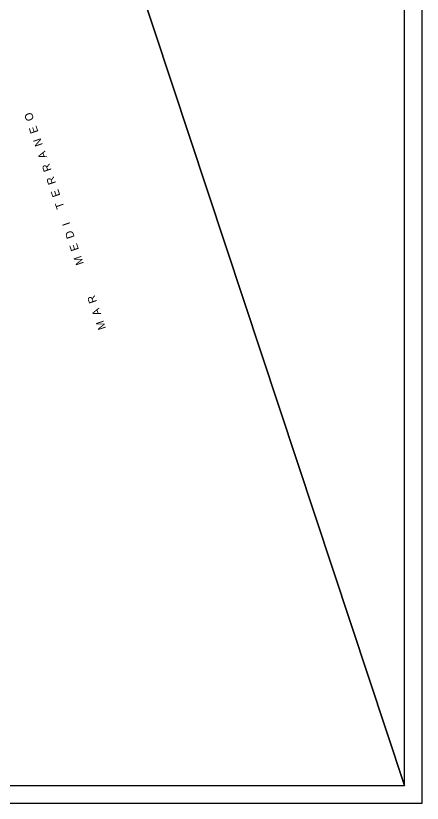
# Model space of a CAD drawing. Extents: x 735054 to 735644, y 4350981 to 4352008.
# Drawn here: x 735415.9 to 735644, y 4350981 to 4351423.5 of the extents above; entities that cross this region are included whole.
import ezdxf

# ---------------------------------------------------------------- set-up
doc = ezdxf.new("R2010")
doc.units = 0
doc.layers.get('0').update_dxf_attribs({"linetype": 'CONTINUOUS'})
doc.layers.add('50', color=7, linetype='CONTINUOUS')

msp = doc.modelspace()

# ---------------------------------------------------------------- texts
at = {"layer": '50', "color": 0, "linetype": 'CONTINUOUS'}
msp.add_text('M  A  R           M  E  D  I     T  E  R  R  A  N  E  O  ', height=4.5, rotation=108.9937, dxfattribs=at).set_placement((735466.61, 4351247.93))

# ---------------------------------------------------------------- meshes
at = {"color": 0, "linetype": 'CONTINUOUS'}
mesh = msp.add_polyface(dxfattribs=at)
corners = [(735362.5, 4350981), (735054.5, 4352007.5), (735644, 4350981), (735644, 4352007.5), (735054.5, 4350981)]
mesh.append_faces([[corners[k] for k in face] for face in [(0, 1, 4), (1, 0, 2, 3)]], dxfattribs={"vtx0": -1, "color": 0})
mesh = msp.add_polyface(dxfattribs=at)
corners = [(735634, 4350991), (735362.5, 4351811), (735362.5, 4350991), (735064.5, 4351811), (735634, 4351811), (735064.5, 4350991)]
mesh.append_faces([[corners[k] for k in face] for face in [(1, 0, 4), (2, 3, 5)]], dxfattribs={"vtx0": -1, "color": 0})
mesh.append_faces([[corners[k] for k in face] for face in [(0, 1, 3, 2)]], dxfattribs={"vtx0": -1, "vtx2": -1, "color": 0})

doc.saveas('drawing.dxf')
